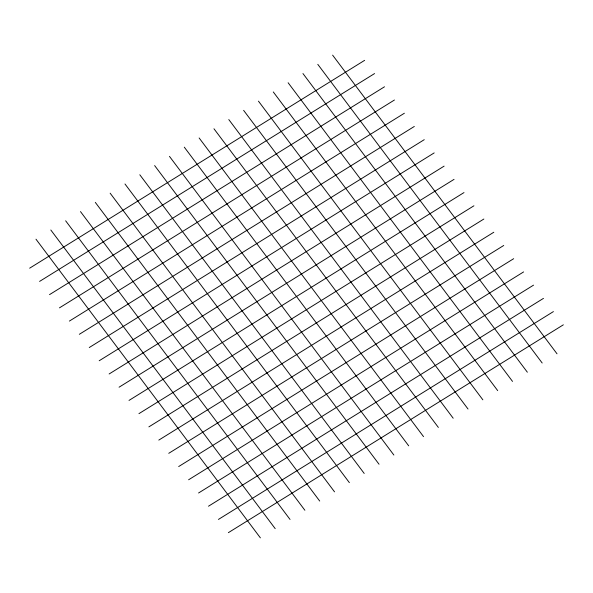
<?xml version="1.0" encoding="UTF-8"?>
<svg xmlns="http://www.w3.org/2000/svg" width="593" height="593" viewBox="0 0 593 593"><rect width="100%" height="100%" fill="white"/><g stroke="black" fill="none" stroke-linecap="round" stroke-linejoin="round"><path stroke-width="0.89" d="M29.65 268.184L364.636 60.338M39.583 281.408L374.576 73.562M49.523 294.632L384.509 86.786M59.456 307.856L394.441 100.009M69.396 321.08L404.382 113.233M79.329 334.304L414.314 126.457M89.261 347.528L424.247 139.681M99.201 360.752L434.187 152.905M109.134 373.975L444.12 166.129M119.074 387.199L454.06 179.353M129.007 400.423L463.993 192.577M138.94 413.647L473.926 205.801M148.88 426.871L483.866 219.025M158.813 440.095L493.799 232.248M168.753 453.319L503.739 245.472M178.686 466.543L513.671 258.696M188.618 479.767L523.604 271.92M198.559 492.991L533.544 285.144M208.491 506.214L543.477 298.368M218.424 519.438L553.417 311.592M228.364 532.662L563.35 324.816M332.621 55.142L557.02 353.806M317.789 64.34L542.187 363.005M302.956 73.547L527.355 372.211M288.124 82.746L512.522 381.418M273.291 91.952L497.69 390.617M258.459 101.151L482.858 399.823M243.627 110.357L468.025 409.022M228.794 119.556L453.193 418.228M213.962 128.763L438.368 427.427M199.129 137.961L423.535 436.633M184.297 147.168L408.703 445.832M169.465 156.367L393.871 455.039M154.632 165.573L379.038 464.237M139.807 174.772L364.206 473.444M124.975 183.978L349.373 482.643M110.142 193.177L334.541 491.849M95.31 202.383L319.709 501.048M80.478 211.582L304.876 510.254M65.645 220.789L290.044 519.453M50.813 229.995L275.211 528.659M35.98 239.194L260.379 537.858"/></g></svg>
